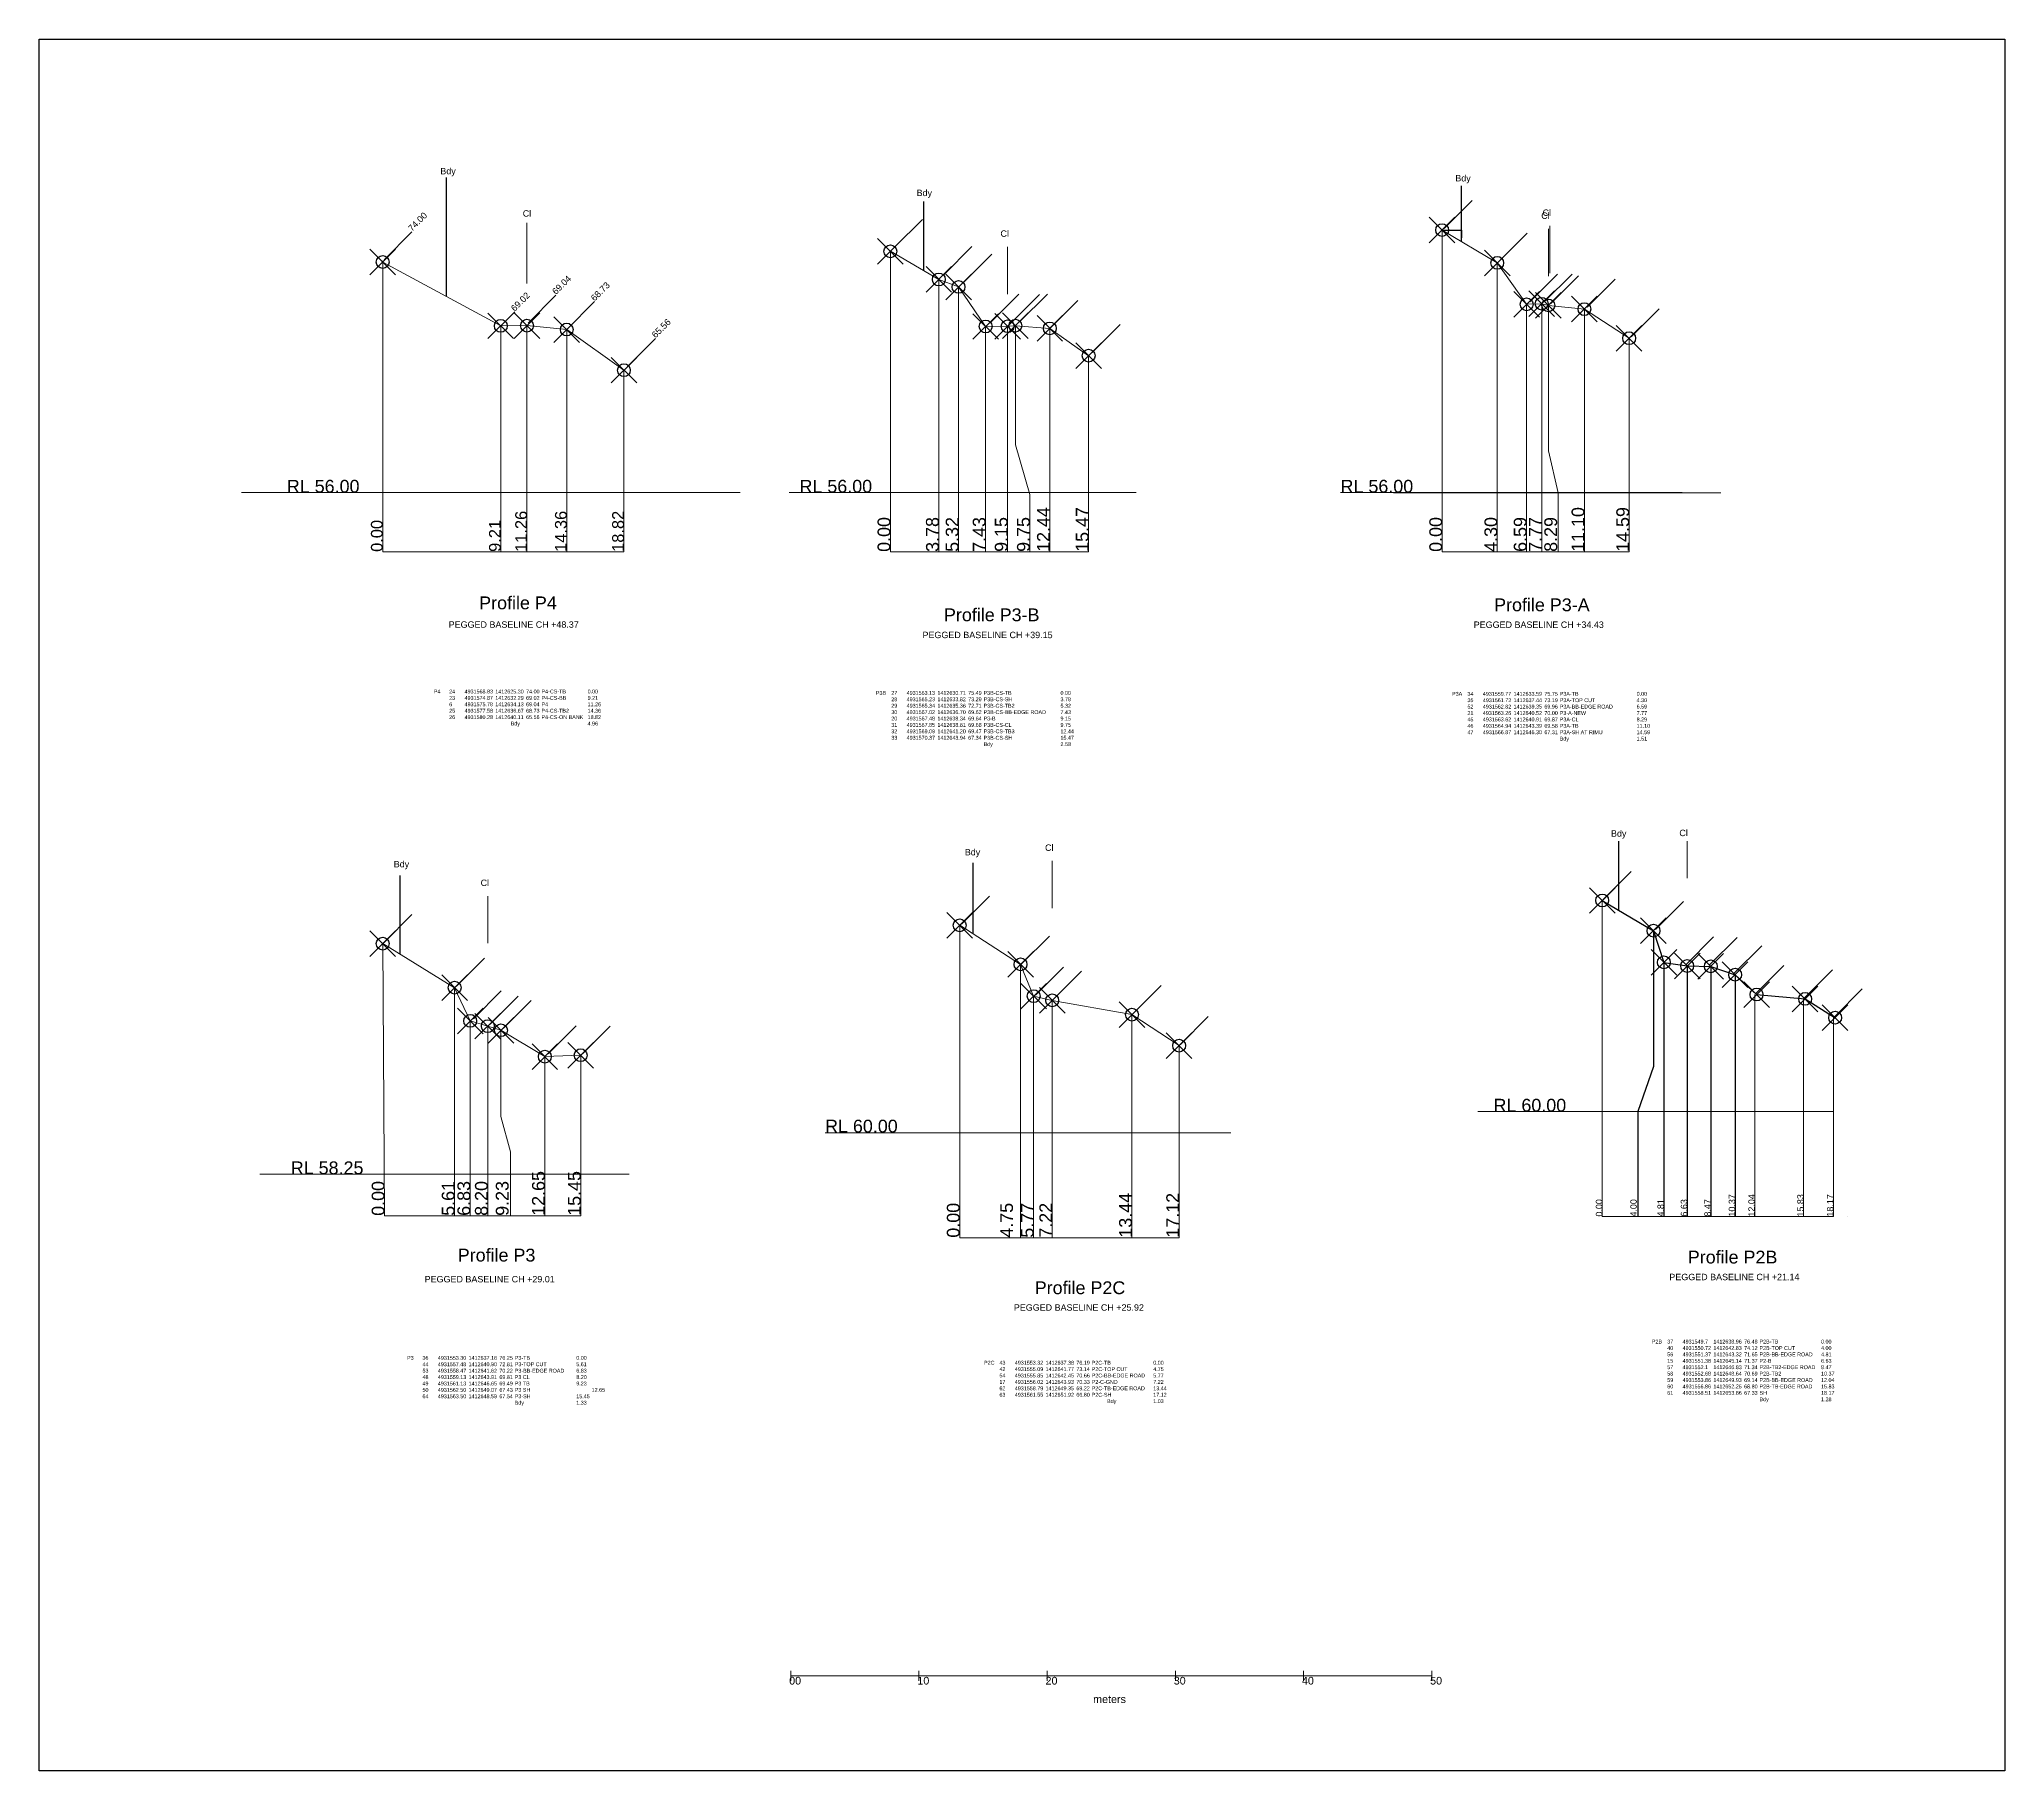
# Model space of a CAD drawing. Header units: millimetres. Extents: x -165355 to 126546, y 38261 to 226811.
# Drawn here: x -26790 to 126546, y 91664 to 226811 of the extents above; entities that cross this region are included whole.
import ezdxf

# ---------------------------------------------------------------- set-up
doc = ezdxf.new("R2010")
doc.units = ezdxf.units.MM
doc.header["$PDMODE"] = 35
doc.header["$PDSIZE"] = 1000
doc.styles.get("Standard").update_dxf_attribs({"font": 'arial.ttf'})

msp = doc.modelspace()

# ---------------------------------------------------------------- linework, layer by layer
for p, q in [((4965, 216016), (4965, 206742)), ((84166, 211049), (84166, 215369)), ((42189, 214147), (42189, 208759)), ((82656, 211918), (84166, 211918)), ((84166, 211918), (84166, 211316)), ((0, 209423), (5, 209513)), ((96425, 164207), (96425, 158838)), ((1330, 161546), (1330, 155420)), ((46045, 162516), (46045, 156995)), ((99955, 154759), (99955, 134916)), ((101775, 154479), (101775, 134916)), ((103615, 154449), (103615, 134916)), ((105515, 153799), (105515, 134916))]:
    msp.add_line(p, q)
at = {"lineweight": 0}
for p, q in [((82815, 212039), (84993, 214217)), ((106, 209596), (2284, 211775)), ((11258, 212476), (11258, 207759)), ((39927, 210573), (42105, 212751)), ((87102, 209491), (89281, 211669)), ((90946, 212010), (90946, 208323)), ((91050, 212246), (91050, 208558)), ((43799, 208458), (45977, 210637)), ((48756, 210613), (48756, 206925)), ((45342, 207853), (47520, 210032)), ((89487, 206312), (91665, 208490)), ((90619, 206312), (92797, 208490)), ((91115, 206165), (93293, 208343)), ((93972, 205909), (96150, 208087)), ((9213, 204443), (10302, 205532)), ((11342, 204665), (13520, 206844)), ((14360, 204153), (16538, 206331)), ((47449, 204741), (49628, 206919)), ((49069, 204700), (51248, 206879)), ((49686, 204748), (51865, 206927)), ((52049, 204243), (54228, 206421)), ((97410, 203595), (99588, 205773)), ((55348, 202366), (57526, 204544)), ((19110, 201278), (21289, 203456)), ((101775, 164209), (101775, 161320)), ((52235, 162680), (52235, 158993)), ((95231, 159667), (97410, 161845)), ((8200, 159937), (8200, 156250)), ((45166, 157739), (47344, 159918)), ((99302, 157337), (101480, 159516)), ((106, 156306), (2284, 158484)), ((49836, 154639), (52014, 156817)), ((101662, 154577), (103840, 156756)), ((103484, 154528), (105662, 156706)), ((5771, 152912), (7949, 155090)), ((105418, 153883), (107596, 156061)), ((50941, 152212), (53119, 154391)), ((52338, 151887), (54516, 154065)), ((107127, 152324), (109305, 154503)), ((110935, 151987), (113113, 154165)), ((7077, 150361), (9255, 152540)), ((8390, 149937), (10569, 152115)), ((58555, 150764), (60733, 152943)), ((113256, 150517), (115434, 152695)), ((9419, 149612), (11597, 151790)), ((62235, 148346), (64413, 150524)), ((12904, 147632), (15083, 149810)), ((15577, 147609), (17755, 149787))]:
    msp.add_line(p, q, dxfattribs=at)
at = {"color": 7, "lineweight": 0}
for p, q in [((82656, 211918), (82656, 186801)), ((39609, 210263), (39609, 186801)), ((0, 209423), (0, 186801)), ((0, 209423), (0, 186801)), ((86956, 209358), (86956, 186801)), ((43389, 208063), (43389, 186801)), ((44929, 207483), (44929, 186801)), ((89246, 206128), (89246, 186801)), ((90426, 206168), (90426, 186801)), ((93756, 205748), (93756, 186801)), ((9213, 204443), (9213, 186801)), ((11258, 204463), (11258, 186801)), ((14360, 204153), (14360, 186801)), ((47039, 204393), (47039, 186801)), ((48756, 204413), (48756, 186801)), ((52049, 204243), (52049, 186801)), ((97246, 203478), (97246, 186801)), ((18820, 200983), (18820, 186801)), ((55074, 202113), (55074, 186801)), ((9213, 199463), (9213, 186801)), ((11258, 199503), (11258, 186801)), ((14360, 198883), (14360, 186801)), ((18820, 186801), (18820, 192543)), ((27882, 191423), (-11019, 191423)), ((31723, 191423), (58776, 191423)), ((101393, 191423), (74730, 191423)), ((78849, 191418), (104402, 191418)), ((0, 186801), (18820, 186801)), ((39609, 186801), (55074, 186801)), ((82656, 186801), (97246, 186801)), ((95145, 159589), (95145, 134916)), ((45015, 157652), (45015, 133269)), ((0, 156221), (141, 134976)), ((49765, 154602), (49765, 133269)), ((5610, 152781), (5610, 134976)), ((50785, 152122), (50785, 133269)), ((50785, 152122), (52235, 151792)), ((107049, 152249), (107049, 134916)), ((110858, 151909), (110858, 134916)), ((52235, 151792), (52235, 133269)), ((58455, 150682), (58455, 133269)), ((113178, 150439), (113178, 134916)), ((6830, 150191), (6830, 134976)), ((8200, 149781), (8200, 134976)), ((12650, 147401), (12650, 134976)), ((15450, 147511), (15450, 134976)), ((62135, 148262), (62135, 133269)), ((113178, 143109), (85450, 143109)), ((34513, 141462), (66178, 141462)), ((-9585, 138221), (19239, 138221)), ((141, 134976), (15450, 134976)), ((113178, 134916), (95145, 134916)), ((95145, 134916), (113178, 134916)), ((114283, 134916), (114283, 134916)), ((45015, 133269), (62135, 133269)), ((31840, 99454), (31840, 98679)), ((31840, 99067), (81845, 99067)), ((31840, 99067), (31840, 99067)), ((41841, 99454), (41841, 98679)), ((41960, 99067), (41960, 99067)), ((51842, 99454), (51842, 98679)), ((61843, 99454), (61843, 98679)), ((61962, 99067), (61962, 99067)), ((61962, 99067), (61962, 99067)), ((61962, 99067), (61962, 99067)), ((71844, 99454), (71844, 98679)), ((81845, 99454), (81845, 98679))]:
    msp.add_line(p, q, dxfattribs=at)
at = {"color": 1, "lineweight": 0}
for p, q in [((45015, 157652), (49765, 154602)), ((49765, 154602), (50785, 152122)), ((52235, 151792), (58455, 150682)), ((58455, 150682), (62135, 148262))]:
    msp.add_line(p, q, dxfattribs=at)
msp.add_lwpolyline([(-26790, 226811), (126546, 226811), (126546, 91664), (-26790, 91664)], close=True)
for points in [[(82656, 211918), (86956, 209358), (89246, 206128), (90426, 206168), (90946, 206038), (93756, 205748), (97246, 203478)], [(39609, 210263), (43389, 208063), (44929, 207483), (47039, 204393), (48756, 204413), (49359, 204453), (52049, 204243), (55074, 202113)], [(0, 209423), (9213, 204443), (11258, 204463), (14360, 204153), (18820, 200983)], [(0, 156221), (5610, 152781), (6830, 150191), (8200, 149781), (9230, 149461), (12650, 147401), (15450, 147511)]]:
    msp.add_lwpolyline(points, dxfattribs=at)
at = {"lineweight": 0}
for points in [[(90946, 206038), (90946, 194700), (91720, 191418), (91720, 186801)], [(49359, 204453), (49359, 195145), (50487, 191283), (50487, 186801)], [(9230, 149461), (9230, 142725), (9976, 139971), (9976, 134976)]]:
    msp.add_lwpolyline(points, dxfattribs=at)
at = {"color": 1}
msp.add_lwpolyline([(95145, 159589), (99145, 157229), (99955, 154759), (101775, 154479), (103615, 154449), (105515, 153799), (107185, 152249), (110975, 151909), (113315, 150439)], dxfattribs=at)
msp.add_lwpolyline([(99145, 157229), (99145, 146629), (97926, 143109), (97926, 134916)])
at = {"color": 7}
for p in [(82656, 211918), (82656, 211918), (0, 209423), (0, 209423), (39609, 210263), (39609, 210263), (86956, 209358), (43389, 208063), (44929, 207483), (89246, 206128), (90426, 206168), (90946, 206038), (93756, 205748), (9213, 204443), (11258, 204463), (14360, 204153), (47039, 204393), (48756, 204413), (49359, 204453), (52049, 204243), (97246, 203478), (55074, 202113), (18820, 200983), (95145, 159589), (95145, 159589), (45015, 157652), (99145, 157229), (99145, 157229), (0, 156221), (49765, 154602), (99955, 154759), (101775, 154479), (103615, 154449), (5610, 152781), (105515, 153799), (50785, 152122), (52235, 151792), (107185, 152249), (110975, 151909), (6830, 150191), (8200, 149781), (9230, 149461), (58455, 150682), (113315, 150439), (62135, 148262), (12650, 147401), (15450, 147511)]:
    msp.add_point(p, dxfattribs=at)

# ---------------------------------------------------------------- texts
at = {"lineweight": 0}
for s, p in [('Bdy', (4497, 216272)), ('Bdy', (83683, 215714)), ('Bdy', (41655, 214570)), ('Cl', (10928, 212967)), ('Cl', (90387, 212793)), ('Cl', (90491, 213028)), ('Cl', (48198, 211395)), ('Bdy', (95830, 164573)), ('Cl', (101162, 164612)), ('Bdy', (862, 162177)), ('Bdy', (45415, 163111)), ('Cl', (51676, 163463)), ('Cl', (7642, 160720))]:
    msp.add_text(s, height=500, dxfattribs=at).set_placement(p)
for s, height, rotation, p in [('74.00', 500, 45, (2284, 211775)), ('69.02', 500, 45, (10302, 205532)), ('69.04', 500, 45, (13520, 206844)), ('68.73', 500, 45, (16538, 206331)), ('65.56', 500, 45, (21289, 203456)), ('12.44', 1000, 90, (52049, 186801)), ('15.47', 1000, 90, (55074, 186801)), ('11.10', 1000, 90, (93756, 186801)), ('14.59', 1000, 90, (97246, 186801)), ('0.00', 916.7, 90, (0, 186801)), ('9.21', 916.7, 90, (9213, 186801)), ('11.26', 916.7, 90, (11258, 186801)), ('14.36', 916.7, 90, (14360, 186801)), ('18.82', 916.7, 90, (18820, 186801)), ('0.00', 1000, 90, (39609, 186801)), ('3.78', 1000, 90, (43389, 186801)), ('5.32', 1000, 90, (44929, 186801)), ('7.43', 1000, 90, (47039, 186801)), ('9.15', 1000, 90, (48756, 186801)), ('9.75', 1000, 90, (50487, 186801)), ('0.00', 1000, 90, (82656, 186801)), ('4.30', 1000, 90, (86956, 186801)), ('6.59', 1000, 90, (89246, 186801)), ('7.77', 1000, 90, (90426, 186801)), ('8.29', 1000, 90, (91629, 186801)), ('12.65', 1000, 90, (12650, 134976)), ('15.45', 1000, 90, (15450, 134976)), ('0.00', 1000, 90, (141, 134976)), ('5.61', 1000, 90, (5610, 134976)), ('6.83', 1000, 90, (6830, 134976)), ('8.20', 1000, 90, (8200, 134976)), ('9.23', 1000, 90, (9827, 134976)), ('13.44', 1000, 90, (58455, 133269)), ('17.12', 1000, 90, (62135, 133269)), ('10.37', 500, 90, (105515, 134916)), ('12.04', 500, 90, (107049, 134916)), ('15.83', 500, 90, (110858, 134916)), ('18.17', 500, 90, (113178, 134916)), ('0.00', 1000, 90, (45015, 133269)), ('4.75', 1000, 90, (49175, 133269)), ('5.77', 1000, 90, (50785, 133269)), ('7.22', 1000, 90, (52235, 133269)), ('0.00', 500, 90, (95145, 134916)), ('4.00', 500, 90, (97842, 134916)), ('4.81', 500, 90, (99955, 134916)), ('6.63', 500, 90, (101775, 134916)), ('8.47', 500, 90, (103615, 134916))]:
    msp.add_text(s, height=height, rotation=rotation).set_placement(p)
for s, height, p in [('RL 56.00', 1000, (-7478, 191423)), ('RL 56.00', 1000, (32517, 191423)), ('RL 56.00', 1000, (74730, 191423)), ('RL 60.00', 1000, (86666, 143109)), ('RL 60.00', 1000, (34513, 141479)), ('RL 58.25', 1000, (-7169, 138221)), ('00', 600, (31713, 98389)), ('10', 600, (41714, 98389)), ('20', 600, (51715, 98389)), ('30', 600, (61716, 98389)), ('40', 600, (71717, 98389)), ('50', 600, (81718, 98389))]:
    msp.add_text(s, height=height).set_placement(p)
at = {"insert": (27040, 193751), "char_height": 2.5, "width": 14145.54, "attachment_point": 1, "rotation": 90}
msp.add_mtext('0.00 \\P9.21 \\P11.26 \\P14.36 \\P18.82 ', dxfattribs=at)
at = {"attachment_point": 1}
for s, insert, char_height, width in [('Profile P4', (7528, 183320), 1000, 8744.6), ('Profile P3-A', (86711, 183167), 1000, 8744.6), ('Profile P3-B', (43791, 182386), 1000, 8744.6), ('^IP4^I24^I4931568.83 ^I1412625.30 ^I74.00 ^IP4-CS-TB^I^I0.00 \\P^I^I23^I4931574.87 ^I1412632.29 ^I69.02 ^IP4-CS-BB^I^I9.21 \\P^I^I6^I4931575.78 ^I1412634.13 ^I69.04 ^IP4^I^I^I11.26 \\P^I^I25^I4931577.58 ^I1412636.67 ^I68.73 ^IP4-CS-TB2^I^I14.36 \\P^I^I26^I4931580.28 ^I1412640.11 ^I65.56 ^IP4-CS-ON BANK^I18.82 \\P^I^I^I^I^I^IBdy^I^I^I^I^I4.96', (2789, 176052), 300, 23175.16), ('P3B^I27^I4931563.13 ^I1412630.71 ^I75.49 ^IP3B-CS-TB^I^I^I^I0.00 \\P^I28^I4931565.23 ^I1412633.82 ^I73.29 ^IP3B-CS-SH^I^I^I^I3.78 \\P^I29^I4931565.34 ^I1412635.36 ^I72.71 ^IP3B-CS-TB2 ^I^I^I5.32 \\P^I30^I4931567.02 ^I1412636.70 ^I69.62 ^IP3B-CS-BB-EDGE ROAD^I7.43 \\P^I20^I4931567.48 ^I1412638.34 ^I69.64 ^IP3-B^I           ^I^I^I9.15 \\P^I31^I4931567.85 ^I1412638.81 ^I69.68 ^IP3B-CS-CL^I^I^I^I9.75 \\P^I32^I4931569.09 ^I1412641.20 ^I69.47 ^IP3B-CS-TB3 ^I^I^I12.44 \\P^I33^I4931570.37 ^I1412643.94 ^I67.34 ^IP3B-CS-SH^I^I^I^I15.47 \\P^I^I^I^I^I^I^IBdy^I^I^I^I^I2.58', (38480, 175943), 300, 21490.84), ('P3A^I34^I4931559.77 ^I1412633.59 ^I75.75 ^IP3A-TB^I^I^I^I0.00 \\P^I35^I4931561.72^I1412637.44^I73.19 ^IP3A-TOP CUT^I^I^I4.30 \\P^I52^I4931562.82 ^I1412639.35 ^I69.96 ^IP3A-BB-EDGE ROAD^I^I6.59\\P^I21^I4931563.26 ^I1412640.52 ^I70.00 ^IP3-A-NEW^I^I^I^I7.77 \\P^I45^I4931563.62 ^I1412640.91 ^I69.87 ^IP3A-CL^I^I^I^I8.29 \\P^I46^I4931564.94 ^I1412643.39 ^I69.58 ^IP3A-TB^I^I^I^I11.10 \\P^I47^I4931566.87 ^I1412646.30 ^I67.31 ^IP3A-SH AT RIMU^I^I^I14.59\\P^I^I^I^I^I^I^IBdy^I^I^I^I^I1.51', (83432, 175872), 300, 18534.75), ('Profile P3', (5857, 132410), 1000, 8744.6), ('Profile P2B', (101822, 132255), 1000, 8744.6), ('Profile P2C', (50872, 129862), 1000, 8744.6), ('meters', (55426, 97546), 600, 2990.85)]:
    msp.add_mtext(s, dxfattribs=dict(at, insert=insert, char_height=char_height, width=width))
at = {"lineweight": 0, "char_height": 500, "width": 13494.95, "attachment_point": 1}
for s, insert in [('PEGGED BASELINE CH +48.37', (5148, 181377)), ('PEGGED BASELINE CH +34.43', (85120, 181367)), ('PEGGED BASELINE CH +39.15', (42114, 180566)), ('PEGGED BASELINE CH +21.14', (100381, 130451)), ('PEGGED BASELINE CH +29.01', (3273, 130281)), ('PEGGED BASELINE CH +25.92', (49240, 128070))]:
    msp.add_mtext(s, dxfattribs=dict(at, insert=insert))
at = {"color": 1, "char_height": 300, "attachment_point": 1}
for s, insert, width in [('{\\C256;P2B^I37^I4931549.7^I1412638.96^I76.48 ^IP2B-TB^I^I^I0.00\\P^I40^I4931550.72^I1412642.83^I74.12 ^IP2B-TOP CUT^I^I4.00\\P^I56^I4931551.37^I1412643.32^I71.65 ^IP2B-BB-EDGE ROAD^I4.81\\P^I15^I4931551.38^I1412645.14^I71.37 ^IP2-B^I^I^I^I6.63\\P^I57^I4931552.1^I1412646.83^I71.34 ^IP2B-TB2-EDGE ROAD^I8.47\\P^I58^I4931552.68^I1412648.64^I70.69 ^IP2B-TB2^I^I^I10.37\\P^I59^I4931553.86^I1412649.93^I69.14 ^IP2B-BB-EDGE ROAD^I12.04\\P^I60^I4931556.86^I1412652.25^I68.80 ^IP2B-TB-EDGE ROAD^I15.83\\P^I61^I4931558.51^I1412653.86^I67.33 ^ISH^I^I^I^I18.17\\P^I^I^I^I^I^I^IBdy^I^I^I^I1.28}', (99019, 125308), 20740.71), ('{\\C256;P3^I36^I4931553.30 ^I1412637.16 ^I76.25 ^IP3-TB^I^I^I^I0.00 \\P^I44^I4931557.48 ^I1412640.90 ^I72.81 ^IP3-TOP CUT^I^I5.61 \\P^I53^I4931558.47 ^I1412641.62 ^I70.22 ^IP3-BB-EDGE ROAD^I6.83\\P^I48^I4931559.13 ^I1412643.91 ^I69.81 ^IP3 CL^I^I^I^I8.20 \\P^I49^I4931561.13 ^I1412646.65 ^I69.49 ^IP3 TB^I^I^I^I9.23 \\P^I50^I4931562.50 ^I1412649.07 ^I67.43 ^IP3 SH^I^I^I^I12.65 \\P^I64^I4931563.50 ^I1412648.59 ^I67.54 ^IP3-SH^I^I^I15.45 \\P^I^I^I^I^I^I^IBdy^I^I^I^I1.33}', (1904, 124039), 16249.39), ('{\\C256;P2C^I43^I4931553.32^I1412637.38^I76.19 ^IP2C-TB^I^I^I0.00\\P^I42^I4931555.09^I1412641.77^I73.14 ^IP2C-TOP CUT^I^I4.75\\P^I54^I4931555.85^I1412642.45^I70.66 ^IP2C-BB-EDGE ROAD^I5.77 \\P^I17^I4931556.02^I1412643.93^I70.33 ^IP2-C-GND^I^I^I7.22 \\P^I62^I4931558.79^I1412649.35^I69.22 ^IP2C-TB-EDGE ROAD^I13.44\\P^I63^I4931561.55^I1412651.92^I66.80 ^IP2C-SH^I^I^I17.12\\P^I^I^I^I^I^I^I^IBdy^I^I^I1.03}', (46918, 123661), 14373.2)]:
    msp.add_mtext(s, dxfattribs=dict(at, insert=insert, width=width))

doc.saveas('drawing.dxf')
